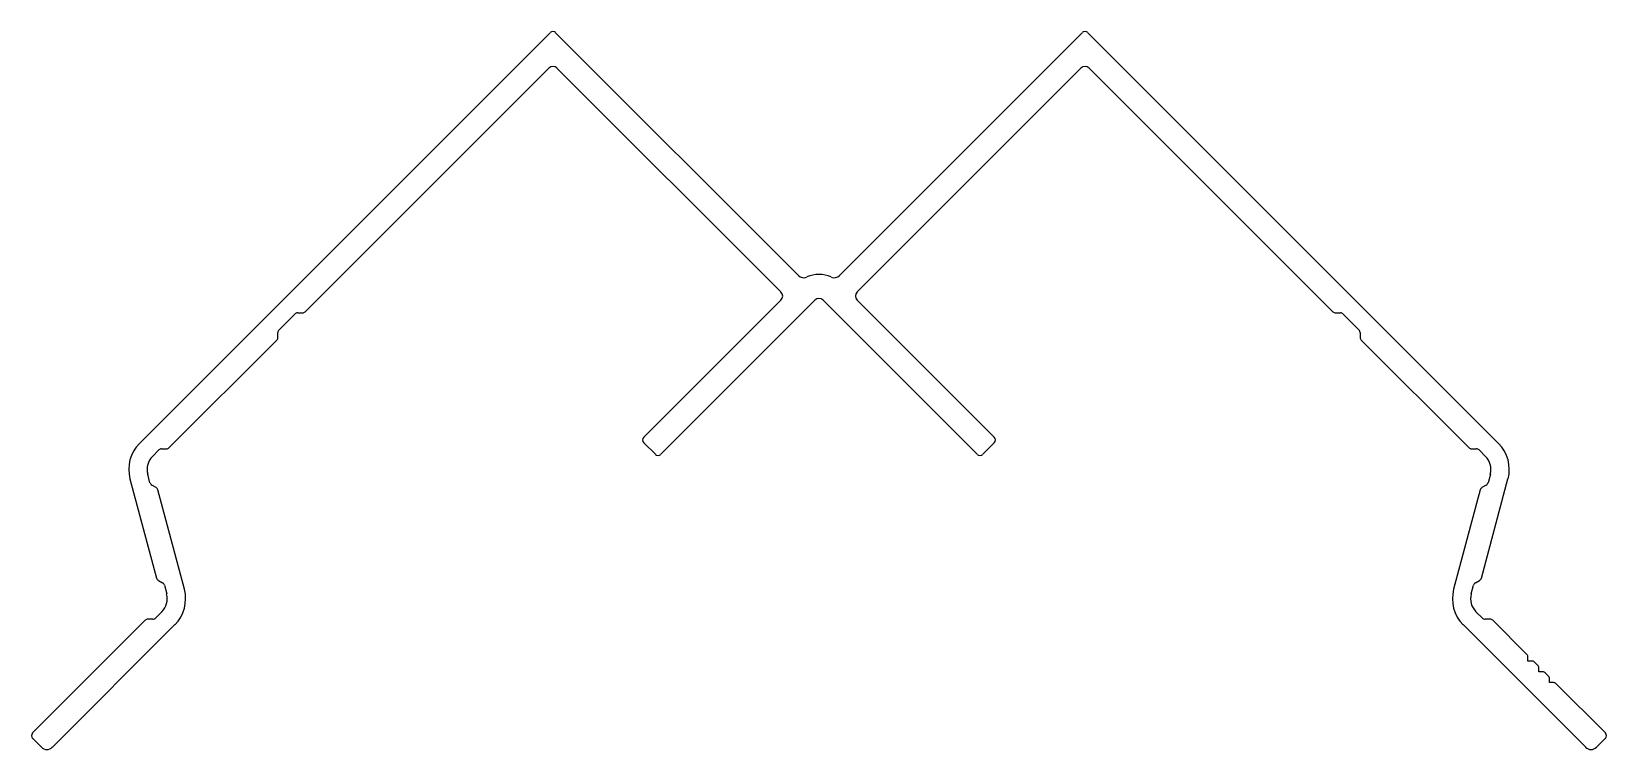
# Model space of a CAD drawing. Extents: x -50 to 53, y -2 to 45.
import ezdxf

# ---------------------------------------------------------------- set-up
doc = ezdxf.new("R2010")
doc.units = 0
doc.layers.get('0').update_dxf_attribs({"linetype": 'CONTINUOUS'})

msp = doc.modelspace()

# ---------------------------------------------------------------- linework, layer by layer
for p, q in [((-15.85, 44.7), (-42.69, 17.87)), ((0.37, 28.84), (-15.5, 44.7)), ((18.92, 44.7), (3.06, 28.84)), ((46.11, 17.87), (19.28, 44.7)), ((-31.86, 26.47), (-15.94, 42.39)), ((-15.41, 42.39), (-0.78, 27.76)), ((4.2, 27.76), (18.83, 42.39)), ((19.37, 42.39), (35.29, 26.47)), ((-0.78, 27.22), (-9.73, 18.27)), ((-8.62, 17.16), (1.45, 27.22)), ((1.98, 27.22), (12.05, 17.16)), ((13.16, 18.27), (4.2, 27.22)), ((-33.57, 25.29), (-32.53, 26.32)), ((-32.35, 26.4), (-32.04, 26.4)), ((35.47, 26.4), (35.78, 26.4)), ((35.96, 26.32), (36.99, 25.29)), ((-33.64, 24.8), (-33.64, 25.11)), ((37.07, 25.11), (37.07, 24.8)), ((-40.75, 17.59), (-33.71, 24.62)), ((37.14, 24.62), (44.17, 17.59)), ((-41.24, 17.51), (-40.93, 17.51)), ((-9.73, 17.91), (-8.98, 17.16)), ((12.41, 17.16), (13.16, 17.91)), ((44.35, 17.51), (44.67, 17.51)), ((-41.84, 17.02), (-41.42, 17.44)), ((44.85, 17.44), (45.27, 17.02)), ((-43.31, 15.55), (-41.57, 9.07)), ((-42, 15.29), (-42.15, 15.86)), ((45, 9.07), (46.73, 15.55)), ((45.58, 15.86), (45.43, 15.29)), ((-41.6, 14.98), (-41.88, 15.14)), ((-39.75, 8.35), (-41.49, 14.83)), ((44.91, 14.83), (43.18, 8.35)), ((45.31, 15.14), (45.03, 14.98)), ((-41.45, 8.92), (-41.18, 8.76)), ((-41.06, 8.6), (-40.91, 8.03)), ((44.33, 8.03), (44.49, 8.6)), ((44.6, 8.76), (44.88, 8.92)), ((-42.31, 6.31), (-49.67, -1.05)), ((-41.81, 6.38), (-42.13, 6.38)), ((-41.22, 6.87), (-41.63, 6.46)), ((45.06, 6.46), (44.64, 6.87)), ((45.56, 6.38), (45.24, 6.38)), ((47.97, 4.08), (45.74, 6.31)), ((-48.38, -1.98), (-40.37, 6.03)), ((43.8, 6.03), (51.81, -1.98)), ((48.04, 3.65), (48.04, 3.9)), ((48.29, 3.65), (48.04, 3.65)), ((48.67, 3.37), (48.46, 3.58)), ((48.75, 2.95), (48.75, 3.2)), ((49, 2.95), (48.75, 2.95)), ((49.38, 2.67), (49.17, 2.87)), ((49.45, 2.24), (49.45, 2.49)), ((49.7, 2.24), (49.45, 2.24)), ((53.1, -1.05), (49.88, 2.17)), ((-49.67, -1.4), (-49.09, -1.98)), ((52.52, -1.98), (53.1, -1.4))]:
    msp.add_line(p, q)
for centre, radius, start, end in [((-15.67, 44.53), 0.25, 45, 135), ((19.1, 44.53), 0.25, 45, 135), ((-15.67, 42.12), 0.38, 45, 135), ((19.1, 42.12), 0.38, 45, 135), ((0.72, 29.19), 0.5, 225, 293.9499), ((1.71, 26.96), 1.95, 66.0501, 113.9499), ((2.71, 29.19), 0.5, 246.0501, 315), ((-1.04, 27.49), 0.38, 315, 45), ((1.71, 26.96), 0.38, 45, 135), ((4.47, 27.49), 0.38, 135, 225), ((-32.35, 26.15), 0.254, 90, 135), ((-32.04, 26.65), 0.253, 270, 315), ((35.47, 26.65), 0.253, 225, 270), ((35.78, 26.15), 0.254, 45, 90), ((-33.89, 24.8), 0.253, 315, 0), ((-33.39, 25.11), 0.254, 135, 180), ((36.81, 25.11), 0.254, 360, 45), ((37.32, 24.8), 0.253, 180, 225), ((-40.99, 16.17), 2.4, 135, 195), ((-41.24, 17.26), 0.254, 90, 135), ((-40.93, 17.77), 0.253, 270, 315), ((-9.56, 18.09), 0.25, 135, 225), ((12.99, 18.09), 0.25, 315, 45), ((44.35, 17.77), 0.253, 225, 270), ((44.67, 17.26), 0.254, 45, 90), ((44.42, 16.17), 2.4, 345, 45), ((-40.99, 16.17), 1.2, 135, 195), ((-8.8, 17.33), 0.25, 225, 315), ((12.23, 17.33), 0.25, 225, 315), ((44.42, 16.17), 1.2, 345, 45), ((-41.75, 15.36), 0.254, 195, 240), ((-41.73, 14.76), 0.253, 15, 60), ((45.16, 14.76), 0.253, 120, 165), ((45.18, 15.36), 0.254, 300, 345), ((-41.33, 9.14), 0.253, 195, 240), ((-41.3, 8.54), 0.254, 15, 60), ((-42.07, 7.72), 2.4, 315, 15), ((45.5, 7.72), 2.4, 165, 225), ((44.73, 8.54), 0.254, 120, 165), ((44.75, 9.14), 0.253, 300, 345), ((-42.07, 7.72), 1.2, 315, 15), ((45.49, 7.72), 1.2, 165, 225), ((-42.13, 6.13), 0.253, 90, 135), ((-41.81, 6.64), 0.254, 270, 315), ((45.24, 6.64), 0.254, 225, 270), ((45.56, 6.13), 0.253, 45, 90), ((47.79, 3.9), 0.25, 0, 45), ((48.29, 3.4), 0.25, 45, 90), ((48.5, 3.2), 0.25, 0, 45), ((49, 2.7), 0.25, 45, 90), ((49.2, 2.49), 0.25, 360, 45), ((49.7, 1.99), 0.25, 45, 90), ((-49.49, -1.23), 0.25, 135, 225), ((-48.74, -1.63), 0.5, 225, 315), ((52.16, -1.63), 0.5, 225, 315), ((52.92, -1.23), 0.25, 315, 45)]:
    msp.add_arc(centre, radius, start, end)

doc.saveas('drawing.dxf')
